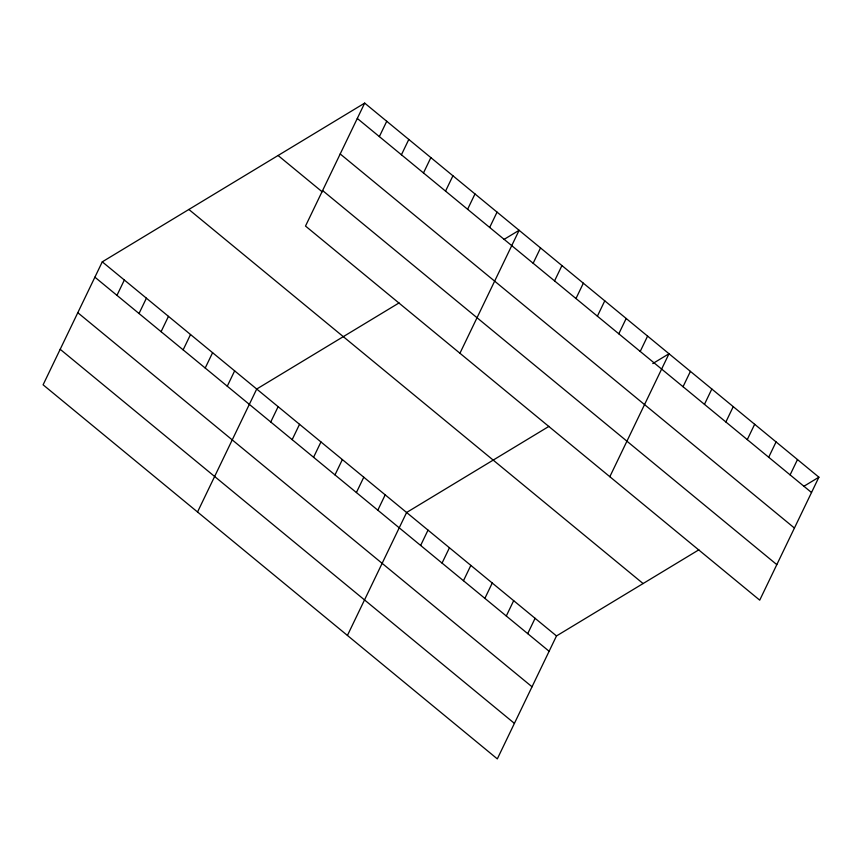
<?xml version="1.0" encoding="UTF-8"?>
<svg xmlns="http://www.w3.org/2000/svg" width="862" height="862" viewBox="0 0 862 862"><rect width="100%" height="100%" fill="white"/><g stroke="black" fill="none" stroke-linecap="round" stroke-linejoin="round"><path stroke-width="1.29" d="M364.68 103.106L305.504 226.059L759.724 600.157L818.9 477.192L364.68 103.106L102.276 261.843L43.1 384.808L497.32 758.894L556.496 635.941L698.856 549.816M116.963 295.354L124.343 280.021M139.019 313.52L146.4 298.187M161.086 331.687L168.467 316.354M183.143 349.864L190.524 334.531M205.21 368.031L212.591 352.698M227.266 386.198L234.647 370.865M197.538 511.996L256.714 389.031L399.063 302.918M379.355 136.605L386.736 121.273M270.743 422.003L278.124 406.67M401.423 154.783L408.803 139.45M292.164 439.642L299.534 424.309M423.479 172.95L430.86 157.617M313.574 457.28L320.955 441.947M445.546 191.116L452.927 175.783M334.984 474.908L342.365 459.575M467.613 209.283L474.984 193.95M356.405 492.547L363.775 477.214M489.67 227.46L497.051 212.127M377.815 510.185L385.195 494.853M459.931 353.258L519.118 230.294L503.958 239.464M347.429 635.445L406.605 512.491L548.954 426.367M533.147 263.266L540.528 247.933M420.645 545.452L428.015 530.119M554.557 280.904L561.938 265.571M442.055 563.091L449.436 547.758M575.978 298.532L583.348 283.199M463.465 580.729L470.846 565.397M597.388 316.171L604.768 300.838M484.875 598.357L492.256 583.024M618.797 333.809L626.178 318.477M506.296 615.996L513.677 600.663M640.218 351.437L647.588 336.105M527.706 633.635L535.087 618.302M609.833 476.708L669.009 353.743L652.771 363.57M683.038 386.715L690.419 371.382M704.459 404.353L711.829 389.021M725.869 421.981L733.25 406.648M747.279 439.62L754.659 424.287M768.688 457.259L776.069 441.926M790.109 474.887L797.49 459.554M803.75 486.362L818.9 477.192M357.299 118.439L811.519 492.525M340.199 153.953L794.43 528.04M322.593 190.545L776.813 564.632M278.081 155.494L322.205 191.827M188.864 209.466L643.095 583.552M102.276 261.843L556.496 635.941M94.895 277.176L549.116 651.273M77.806 312.701L532.026 686.788M60.189 349.293L514.42 723.38"/></g></svg>
